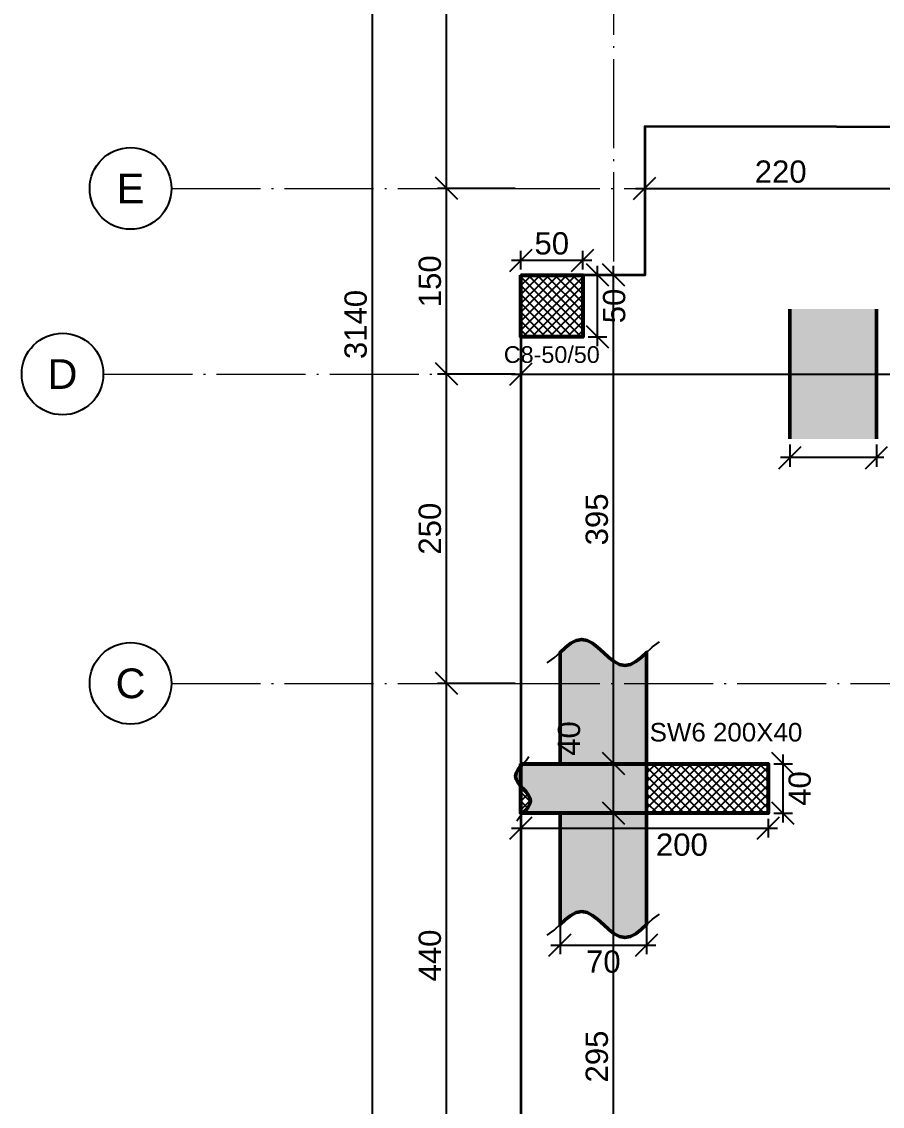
# Model space of a CAD drawing. Header units: millimetres. Extents: x -404 to 6018, y -5139 to 7890.
# Drawn here: x -404 to 292, y 5328 to 6205 of the extents above; entities that cross this region are included whole.
import ezdxf
from ezdxf.enums import TextEntityAlignment as Align

# ---------------------------------------------------------------- set-up
doc = ezdxf.new("R2010")
doc.units = ezdxf.units.MM
doc.linetypes.add('ZWCAD_ISO04W100', pattern=[30.5, 24, -3, 0.5, -3])
for name, color, linetype, lineweight in [('AXIS LINES', 255, 'ZWCAD_ISO04W100', 13), ('COLUMN', 140, 'Continuous', 53), ('SLAB', 3, 'Continuous', 35), ('WALL', 10, 'Continuous', 53)]:
    doc.layers.add(name, color=color, linetype=linetype, lineweight=lineweight)
for name, color, linetype in [('FW_AXIS', 7, 'Continuous'), ('FW_COLUMN_HATCH', 8, 'Continuous'), ('FW_DIM', 7, 'Continuous'), ('FW_SLAB_SECTION', 8, 'Continuous'), ('FW_TEXT', 7, 'Continuous'), ('FW_WALL_HATCH', 8, 'Continuous'), ('FW_WALL_SECTION', 8, 'Continuous')]:
    doc.layers.add(name, color=color, linetype=linetype)
doc.styles.add('REBAR_TXT', font='arial.ttf')
doc.styles.get("Standard").update_dxf_attribs({"font": 'arial.ttf'})
doc.dimstyles.new('FW_DIM', dxfattribs={"dimtxt": 18, "dimasz": 9, "dimexe": 7.5, "dimexo": 4.5, "dimgap": 4.5, "dimtad": 1, "dimdec": 0, "dimtxsty": 'Standard', "dimtsz": 9, "dimcen": 2.5, "dimdle": 7.5, "dimclrd": 256, "dimclre": 256, "dimclrt": 7, "dimazin": 3, "dimtfac": 1, "dimtmove": 2, "dimatfit": 3})

# ---------------------------------------------------------------- blocks, each defined once
blk = doc.blocks.new('_Oblique')
at = {"color": 0, "linetype": 'ByBlock', "lineweight": -2}
blk.add_line((-0.5, -0.5), (0.5, 0.5), dxfattribs=at)
blk = doc.blocks.new('*D2')
for p, q in [((31.67, 5560.61), (31.67, 5451.11)), ((101.67, 5560.61), (101.67, 5451.11)), ((24.17, 5458.61), (109.17, 5458.61))]:
    blk.add_line(p, q)
at = {"layer": 'Defpoints'}
for p in [(31.67, 5565.11), (101.67, 5565.11), (31.67, 5458.61)]:
    blk.add_point(p, dxfattribs=at)
at = {"layer": 'FW_DIM', "xscale": 18, "yscale": 18}
for p in [(31.67, 5458.61), (101.67, 5458.61)]:
    blk.add_blockref('_OBLIQUE', p, dxfattribs=at)
at = {"layer": 'FW_DIM', "color": 7, "insert": (66.67, 5445.11), "char_height": 18, "attachment_point": 5}
blk.add_mtext('70', dxfattribs=at)
blk = doc.blocks.new('*D23')
for p, q in [((217.5, 5863.11), (217.5, 5845.11)), ((287.5, 5863.11), (287.5, 5845.11)), ((293.5, 5852.61), (210, 5852.61))]:
    blk.add_line(p, q)
at = {"layer": 'Defpoints'}
for p in [(217.5, 5867.61), (287.5, 5867.61), (217.5, 5852.61)]:
    blk.add_point(p, dxfattribs=at)
at = {"layer": 'FW_DIM', "xscale": 18, "yscale": 18}
for p in [(217.5, 5852.61), (287.5, 5852.61)]:
    blk.add_blockref('_OBLIQUE', p, dxfattribs=at)
at = {"layer": 'FW_DIM', "color": 7, "insert": (311.5, 5864.61), "char_height": 18, "attachment_point": 5}
blk.add_mtext('70', dxfattribs=at)
blk = doc.blocks.new('*D44')
for p, q in [((212, 5557.61), (212, 5612.61)), ((204.5, 5605.11), (219.5, 5605.11)), ((204.5, 5565.11), (219.5, 5565.11))]:
    blk.add_line(p, q)
at = {"layer": 'Defpoints'}
for p in [(200, 5605.11), (200, 5565.11), (212, 5565.11)]:
    blk.add_point(p, dxfattribs=at)
at = {"layer": 'FW_DIM', "xscale": 18, "yscale": 18, "rotation": 90}
for p in [(212, 5605.11), (212, 5565.11)]:
    blk.add_blockref('_OBLIQUE', p, dxfattribs=at)
at = {"layer": 'FW_DIM', "color": 7, "insert": (225.5, 5585.11), "char_height": 18, "attachment_point": 5, "rotation": 90}
blk.add_mtext('40', dxfattribs=at)
blk = doc.blocks.new('*D45')
for p, q in [((0, 5560.61), (0, 5545.61)), ((200, 5560.61), (200, 5545.61)), ((-7.5, 5553.11), (207.5, 5553.11))]:
    blk.add_line(p, q)
at = {"layer": 'Defpoints'}
for p in [(0, 5565.11), (200, 5565.11), (0, 5553.11)]:
    blk.add_point(p, dxfattribs=at)
at = {"layer": 'FW_DIM', "xscale": 18, "yscale": 18}
for p in [(0, 5553.11), (200, 5553.11)]:
    blk.add_blockref('_OBLIQUE', p, dxfattribs=at)
at = {"layer": 'FW_DIM', "color": 7, "insert": (130.16, 5539.61), "char_height": 18, "attachment_point": 5}
blk.add_mtext('200', dxfattribs=at)
blk = doc.blocks.new('*D112')
for p, q in [((0, 6004.61), (0, 6019.61)), ((50, 6004.61), (50, 6019.61)), ((-7.5, 6012.11), (57.5, 6012.11))]:
    blk.add_line(p, q)
at = {"layer": 'Defpoints'}
for p in [(0, 6012.11), (0, 6000.11), (50, 6000.11)]:
    blk.add_point(p, dxfattribs=at)
at = {"layer": 'FW_DIM', "xscale": 18, "yscale": 18}
for p in [(0, 6012.11), (50, 6012.11)]:
    blk.add_blockref('_OBLIQUE', p, dxfattribs=at)
at = {"layer": 'FW_DIM', "color": 7, "insert": (25, 6025.61), "char_height": 18, "attachment_point": 5}
blk.add_mtext('50', dxfattribs=at)
blk = doc.blocks.new('*D113')
for p, q in [((62, 5942.61), (62, 6007.61)), ((54.5, 6000.11), (69.5, 6000.11)), ((54.5, 5950.11), (69.5, 5950.11))]:
    blk.add_line(p, q)
at = {"layer": 'Defpoints'}
for p in [(50, 6000.11), (50, 5950.11), (62, 5950.11)]:
    blk.add_point(p, dxfattribs=at)
at = {"layer": 'FW_DIM', "xscale": 18, "yscale": 18, "rotation": 90}
for p in [(62, 6000.11), (62, 5950.11)]:
    blk.add_blockref('_OBLIQUE', p, dxfattribs=at)
at = {"layer": 'FW_DIM', "color": 7, "insert": (75.5, 5975.11), "char_height": 18, "attachment_point": 5, "rotation": 90}
blk.add_mtext('50', dxfattribs=at)
blk = doc.blocks.new('*D131')
for p, q in [((0, 5924.61), (0, 5927.61)), ((644.9, 5924.61), (644.9, 5927.61)), ((-7.5, 5920.11), (652.4, 5920.11))]:
    blk.add_line(p, q)
at = {"layer": 'Defpoints'}
for p in [(0, 5920.11), (0, 5920.11), (644.9, 5920.11)]:
    blk.add_point(p, dxfattribs=at)
at = {"layer": 'FW_DIM', "xscale": 18, "yscale": 18}
for p in [(0, 5920.11), (644.9, 5920.11)]:
    blk.add_blockref('_OBLIQUE', p, dxfattribs=at)
at = {"layer": 'FW_DIM', "color": 7, "insert": (322.45, 5933.61), "char_height": 18, "attachment_point": 5}
blk.add_mtext('645', dxfattribs=at)
blk = doc.blocks.new('*D138')
for p, q in [((100.1, 6074.61), (100.1, 6077.61)), ((320, 6074.61), (320, 6077.61)), ((92.6, 6070.11), (327.5, 6070.11))]:
    blk.add_line(p, q)
at = {"layer": 'Defpoints'}
for p in [(100.1, 6070.11), (100.1, 6070.11), (320, 6070.11)]:
    blk.add_point(p, dxfattribs=at)
at = {"layer": 'FW_DIM', "xscale": 18, "yscale": 18}
for p in [(100.1, 6070.11), (320, 6070.11)]:
    blk.add_blockref('_OBLIQUE', p, dxfattribs=at)
at = {"layer": 'FW_DIM', "color": 7, "insert": (210.05, 6083.61), "char_height": 18, "attachment_point": 5}
blk.add_mtext('220', dxfattribs=at)
blk = doc.blocks.new('*D169')
for p, q in [((75, 5262.61), (75, 5572.61)), ((70.5, 5565.11), (67.5, 5565.11)), ((70.5, 5270.11), (67.5, 5270.11))]:
    blk.add_line(p, q)
at = {"layer": 'Defpoints'}
for p in [(75, 5565.11), (75, 5270.11), (75, 5270.11)]:
    blk.add_point(p, dxfattribs=at)
at = {"layer": 'FW_DIM', "xscale": 18, "yscale": 18, "rotation": 90}
for p in [(75, 5565.11), (75, 5270.11)]:
    blk.add_blockref('_OBLIQUE', p, dxfattribs=at)
at = {"layer": 'FW_DIM', "color": 7, "insert": (61.5, 5368.45), "char_height": 18, "attachment_point": 5, "rotation": 90}
blk.add_mtext('295', dxfattribs=at)
blk = doc.blocks.new('*D170')
for p, q in [((75, 5557.61), (75, 5612.61)), ((70.5, 5605.11), (67.5, 5605.11)), ((70.5, 5565.11), (67.5, 5565.11))]:
    blk.add_line(p, q)
at = {"layer": 'Defpoints'}
for p in [(75, 5605.11), (75, 5565.11), (75, 5565.11)]:
    blk.add_point(p, dxfattribs=at)
at = {"layer": 'FW_DIM', "xscale": 18, "yscale": 18, "rotation": 90}
for p in [(75, 5605.11), (75, 5565.11)]:
    blk.add_blockref('_OBLIQUE', p, dxfattribs=at)
at = {"layer": 'FW_DIM', "color": 7, "insert": (39, 5625.51), "char_height": 18, "attachment_point": 5, "rotation": 90}
blk.add_mtext('40', dxfattribs=at)
blk = doc.blocks.new('*D171')
for p, q in [((75, 5597.61), (75, 6007.61)), ((70.5, 6000.11), (67.5, 6000.11)), ((70.5, 5605.11), (67.5, 5605.11))]:
    blk.add_line(p, q)
at = {"layer": 'Defpoints'}
for p in [(75, 6000.11), (75, 5605.11), (75, 5605.11)]:
    blk.add_point(p, dxfattribs=at)
at = {"layer": 'FW_DIM', "xscale": 18, "yscale": 18, "rotation": 90}
for p in [(75, 6000.11), (75, 5605.11)]:
    blk.add_blockref('_OBLIQUE', p, dxfattribs=at)
at = {"layer": 'FW_DIM', "color": 7, "insert": (61.5, 5802.61), "char_height": 18, "attachment_point": 5, "rotation": 90}
blk.add_mtext('395', dxfattribs=at)
blk = doc.blocks.new('*D225')
for p, q in [((-60, 5222.61), (-60, 5677.61)), ((-4.5, 5670.11), (-67.5, 5670.11)), ((-4.5, 5230.11), (-67.5, 5230.11))]:
    blk.add_line(p, q)
at = {"layer": 'Defpoints'}
for p in [(0, 5670.11), (-60, 5230.11), (0, 5230.11)]:
    blk.add_point(p, dxfattribs=at)
at = {"layer": 'FW_DIM', "xscale": 18, "yscale": 18, "rotation": 90}
for p in [(-60, 5670.11), (-60, 5230.11)]:
    blk.add_blockref('_OBLIQUE', p, dxfattribs=at)
at = {"layer": 'FW_DIM', "color": 7, "insert": (-73.5, 5450.11), "char_height": 18, "attachment_point": 5, "rotation": 90}
blk.add_mtext('440', dxfattribs=at)
blk = doc.blocks.new('*D226')
for p, q in [((-60, 5662.61), (-60, 5927.61)), ((-4.5, 5920.11), (-67.5, 5920.11)), ((-4.5, 5670.11), (-67.5, 5670.11))]:
    blk.add_line(p, q)
at = {"layer": 'Defpoints'}
for p in [(0, 5920.11), (-60, 5670.11), (0, 5670.11)]:
    blk.add_point(p, dxfattribs=at)
at = {"layer": 'FW_DIM', "xscale": 18, "yscale": 18, "rotation": 90}
for p in [(-60, 5920.11), (-60, 5670.11)]:
    blk.add_blockref('_OBLIQUE', p, dxfattribs=at)
at = {"layer": 'FW_DIM', "color": 7, "insert": (-73.5, 5795.11), "char_height": 18, "attachment_point": 5, "rotation": 90}
blk.add_mtext('250', dxfattribs=at)
blk = doc.blocks.new('*D227')
for p, q in [((-60, 5912.61), (-60, 6077.61)), ((-4.5, 6070.11), (-67.5, 6070.11)), ((-4.5, 5920.11), (-67.5, 5920.11))]:
    blk.add_line(p, q)
at = {"layer": 'Defpoints'}
for p in [(0, 6070.11), (-60, 5920.11), (0, 5920.11)]:
    blk.add_point(p, dxfattribs=at)
at = {"layer": 'FW_DIM', "xscale": 18, "yscale": 18, "rotation": 90}
for p in [(-60, 6070.11), (-60, 5920.11)]:
    blk.add_blockref('_OBLIQUE', p, dxfattribs=at)
at = {"layer": 'FW_DIM', "color": 7, "insert": (-73.5, 5995.11), "char_height": 18, "attachment_point": 5, "rotation": 90}
blk.add_mtext('150', dxfattribs=at)
blk = doc.blocks.new('*D228')
for p, q in [((-60, 6062.61), (-60, 6557.61)), ((-4.5, 6550.11), (-67.5, 6550.11)), ((-4.5, 6070.11), (-67.5, 6070.11))]:
    blk.add_line(p, q)
at = {"layer": 'Defpoints'}
for p in [(0, 6550.11), (-60, 6070.11), (0, 6070.11)]:
    blk.add_point(p, dxfattribs=at)
at = {"layer": 'FW_DIM', "xscale": 18, "yscale": 18, "rotation": 90}
for p in [(-60, 6550.11), (-60, 6070.11)]:
    blk.add_blockref('_OBLIQUE', p, dxfattribs=at)
at = {"layer": 'FW_DIM', "color": 7, "insert": (-73.5, 6310.11), "char_height": 18, "attachment_point": 5, "rotation": 90}
blk.add_mtext('480', dxfattribs=at)
blk = doc.blocks.new('*D241')
for p, q in [((-120, 4382.61), (-120, 7537.71)), ((-4.5, 7530.21), (-127.5, 7530.21)), ((-4.5, 4390.11), (-127.5, 4390.11))]:
    blk.add_line(p, q)
at = {"layer": 'Defpoints'}
for p in [(0, 7530.21), (-120, 4390.11), (0, 4390.11)]:
    blk.add_point(p, dxfattribs=at)
at = {"layer": 'FW_DIM', "xscale": 18, "yscale": 18, "rotation": 90}
for p in [(-120, 7530.21), (-120, 4390.11)]:
    blk.add_blockref('_OBLIQUE', p, dxfattribs=at)
at = {"layer": 'FW_DIM', "color": 7, "insert": (-133.5, 5960.16), "char_height": 18, "attachment_point": 5, "rotation": 90}
blk.add_mtext('3140', dxfattribs=at)

msp = doc.modelspace()

# ---------------------------------------------------------------- hatches: boundary and pattern name
at = {"layer": 'FW_COLUMN_HATCH'}
h = msp.add_hatch(dxfattribs=at)
h.set_pattern_fill('ANSI37', scale=1.6)
h.paths.add_polyline_path([(0, 6000.11), (50, 6000.11), (50, 5950.11), (0, 5950.11), (0, 6000.11)])
at = {"layer": 'FW_SLAB_SECTION'}
h = msp.add_hatch(color=8, dxfattribs=at)
h.dxf.hatch_style = 1
h.paths.add_polyline_path([(287.5, 5867.61), (287.5, 5972.61), (217.5, 5972.61), (217.5, 5867.61), (287.5, 5867.61)])
at = {"layer": 'FW_WALL_HATCH'}
h = msp.add_hatch(dxfattribs=at)
h.set_pattern_fill('ANSI37', scale=1.6)
h.paths.add_polyline_path([(1.67, 5605.11), (0, 5603.3), (0, 5605.11), (1.67, 5605.11)])
h = msp.add_hatch(dxfattribs=at)
h.set_pattern_fill('ANSI37', scale=1.6)
h.paths.add_polyline_path([(200, 5605.11), (200, 5565.11), (101.67, 5565.11), (101.67, 5605.11), (200, 5605.11)])
h = msp.add_hatch(dxfattribs=at)
h.set_pattern_fill('ANSI37', scale=1.6)
h.paths.add_polyline_path([(0, 5565.11), (0, 5586.93), (1.67, 5585.11), (3.96, 5582.61), (5.91, 5580.11), (7.21, 5577.61), (7.67, 5575.11), (7.21, 5572.61), (5.91, 5570.11), (3.96, 5567.61), (1.67, 5565.11), (0, 5565.11)])
at = {"layer": 'FW_WALL_SECTION'}
h = msp.add_hatch(color=8, dxfattribs=at)
h.dxf.hatch_style = 1
h.paths.add_polyline_path([(1.67, 5565.11), (3.96, 5567.61), (5.91, 5570.11), (7.21, 5572.61), (7.67, 5575.11), (7.21, 5577.61), (5.91, 5580.11), (3.96, 5582.61), (1.67, 5585.11), (-0.63, 5587.61), (-2.58, 5590.11), (-3.88, 5592.61), (-4.33, 5595.11), (-3.88, 5597.61), (-2.58, 5600.11), (-0.63, 5602.61), (1.67, 5605.11), (31.67, 5605.11), (31.67, 5695.11), (36.04, 5699.13), (40.42, 5702.54), (44.79, 5704.81), (49.17, 5705.61), (53.54, 5704.81), (57.92, 5702.54), (62.29, 5699.13), (66.67, 5695.11), (71.04, 5691.09), (75.42, 5687.69), (79.79, 5685.41), (84.17, 5684.61), (88.54, 5685.41), (92.92, 5687.69), (97.29, 5691.09), (101.67, 5695.11), (101.67, 5605.11), (101.67, 5565.11), (101.67, 5475.11), (97.29, 5471.09), (92.92, 5467.69), (88.54, 5465.41), (84.17, 5464.61), (79.79, 5465.41), (75.42, 5467.69), (71.04, 5471.09), (66.67, 5475.11), (62.29, 5479.13), (57.92, 5482.54), (53.54, 5484.81), (49.17, 5485.61), (44.79, 5484.81), (40.42, 5482.54), (36.04, 5479.13), (31.67, 5475.11), (31.67, 5565.11), (1.67, 5565.11)])

# ---------------------------------------------------------------- linework, layer by layer
at = {"layer": 'AXIS LINES', "color": 0, "ltscale": 3}
for points in [[(75, 7730.16), (75, 4190.04)], [(-282.57, 6070.11), (2132.41, 6070.11)], [(-337.57, 5920.11), (2077.41, 5920.11)], [(-282.57, 5670.11), (2132.41, 5670.11)]]:
    msp.add_lwpolyline(points, dxfattribs=at)
at = {"layer": 'COLUMN', "ltscale": 0.08}
msp.add_lwpolyline([(0, 6000.11), (50, 6000.11), (50, 5950.11), (0, 5950.11), (0, 6000.11)], dxfattribs=at)
at = {"layer": 'FW_AXIS'}
for centre in [(-315.57, 6070.11), (-370.57, 5920.11), (-315.57, 5670.11)]:
    msp.add_circle(centre, 33, dxfattribs=at)
at = {"layer": 'FW_SLAB_SECTION', "color": 7, "lineweight": 50}
for p, q in [((217.5, 5867.61), (217.5, 5972.61)), ((287.5, 5867.61), (287.5, 5972.61))]:
    msp.add_line(p, q, dxfattribs=at)
at = {"layer": 'FW_WALL_SECTION', "lineweight": 50}
msp.add_lwpolyline([(1.67, 5565.11), (3.96, 5567.61), (5.91, 5570.11), (7.21, 5572.61), (7.67, 5575.11), (7.21, 5577.61), (5.91, 5580.11), (3.96, 5582.61), (1.67, 5585.11), (-0.63, 5587.61), (-2.58, 5590.11), (-3.88, 5592.61), (-4.33, 5595.11), (-3.88, 5597.61), (-2.58, 5600.11), (-0.63, 5602.61), (1.67, 5605.11), (31.67, 5605.11), (31.67, 5695.11), (36.04, 5699.13), (40.42, 5702.54), (44.79, 5704.81), (49.17, 5705.61), (53.54, 5704.81), (57.92, 5702.54), (62.29, 5699.13), (66.67, 5695.11), (71.04, 5691.09), (75.42, 5687.69), (79.79, 5685.41), (84.17, 5684.61), (88.54, 5685.41), (92.92, 5687.69), (97.29, 5691.09), (101.67, 5695.11), (101.67, 5605.11), (101.67, 5565.11), (101.67, 5475.11), (97.29, 5471.09), (92.92, 5467.69), (88.54, 5465.41), (84.17, 5464.61), (79.79, 5465.41), (75.42, 5467.69), (71.04, 5471.09), (66.67, 5475.11), (62.29, 5479.13), (57.92, 5482.54), (53.54, 5484.81), (49.17, 5485.61), (44.79, 5484.81), (40.42, 5482.54), (36.04, 5479.13), (31.67, 5475.11), (31.67, 5565.11), (1.67, 5565.11)], close=True, dxfattribs=at)
at = {"layer": 'FW_WALL_SECTION', "lineweight": 25}
for points in [[(21.17, 5686.62), (26.85, 5690.72), (32.54, 5695.94), (38.23, 5700.95), (43.92, 5704.47), (49.6, 5705.6), (55.29, 5704.06), (60.98, 5700.24), (66.67, 5695.11), (72.35, 5689.98), (78.04, 5686.16), (83.73, 5684.62), (89.42, 5685.76), (95.1, 5689.28), (100.79, 5694.29), (106.48, 5699.51), (112.17, 5703.61)], [(-3.19, 5559.11), (-0.85, 5562.36), (2.14, 5565.61), (5, 5568.86), (7.01, 5572.11), (7.66, 5575.36), (6.78, 5578.61), (4.6, 5581.86), (1.67, 5585.11), (-1.27, 5588.36), (-3.45, 5591.61), (-4.33, 5594.86), (-3.68, 5598.11), (-1.67, 5601.36), (1.2, 5604.61), (4.18, 5607.86), (6.52, 5611.11)], [(21.17, 5466.62), (26.85, 5470.72), (32.54, 5475.94), (38.23, 5480.95), (43.92, 5484.47), (49.6, 5485.6), (55.29, 5484.06), (60.98, 5480.24), (66.67, 5475.11), (72.35, 5469.98), (78.04, 5466.16), (83.73, 5464.62), (89.42, 5465.76), (95.1, 5469.28), (100.79, 5474.29), (106.48, 5479.51), (112.17, 5483.61)]]:
    msp.add_lwpolyline(points, dxfattribs=at)
at = {"layer": 'SLAB', "ltscale": 0.08}
msp.add_lwpolyline([(644.9, 6540.11), (644.9, 6080.11), (565.05, 6080.11), (565.1, 6119.49), (100.1, 6120.11), (100.1, 6000.11), (0, 6000.11), (0, 5270.11), (0, 5220.11), (60, 5220.11), (60, 4390.11), (760.1, 4390.11), (760.1, 4590.11), (910, 4590.11), (910, 4390.21), (1610, 4390.21)], dxfattribs=at)
at = {"layer": 'WALL', "ltscale": 0.08}
msp.add_lwpolyline([(0, 5605.11), (200, 5605.11), (200, 5565.11), (0, 5565.11)], close=True, dxfattribs=at)

# ---------------------------------------------------------------- texts
at = {"layer": 'FW_AXIS', "color": 7, "style": 'REBAR_TXT'}
for s, p in [('E', (-315.57, 6070.11)), ('D', (-370.57, 5920.11)), ('C', (-315.57, 5670.11))]:
    msp.add_text(s, height=24, dxfattribs=at).set_placement(p, align=Align.MIDDLE_CENTER)
at = {"layer": 'FW_TEXT', "color": 7, "style": 'REBAR_TXT'}
msp.add_text('C8-50/50', height=13.5, dxfattribs=at).set_placement((25, 5942.61), align=Align.TOP_CENTER)
msp.add_text('SW6 200X40', height=15, dxfattribs=at).set_placement((165.83, 5618.61), align=Align.BOTTOM_CENTER)

# ---------------------------------------------------------------- dimensions: what is measured, and where the dimension line sits
at = {"layer": 'FW_DIM'}
for base, p1, p2, picture, middle in [((-120, 4390.11), (0, 4390.11), (0, 7530.21), '*D241', (-133.5, 5960.16)), ((-60, 6070.11), (0, 6070.11), (0, 6550.11), '*D228', (-73.5, 6310.11)), ((-60, 5920.11), (0, 5920.11), (0, 6070.11), '*D227', (-73.5, 5995.11)), ((-60, 5670.11), (0, 5670.11), (0, 5920.11), '*D226', (-73.5, 5795.11)), ((-60, 5230.11), (0, 5230.11), (0, 5670.11), '*D225', (-73.5, 5450.11))]:
    dim = msp.add_linear_dim(base=base, p1=p1, p2=p2, angle=90, dimstyle='FW_DIM', dxfattribs=at)
    dim.commit()
    dim.dimension.update_dxf_attribs({"geometry": picture, "text_midpoint": middle})
for base, p1, p2, text, picture, middle in [((100.1, 6070.11), (100.1, 6070.11), (320, 6070.11), '220', '*D138', (210.05, 6083.61)), ((0, 6012.11), (0, 6000.11), (50, 6000.11), '50', '*D112', (25, 6025.61)), ((0, 5920.11), (0, 5920.11), (644.9, 5920.11), '645', '*D131', (322.45, 5933.61)), ((217.5, 5852.61), (217.5, 5867.61), (287.5, 5867.61), '70', '*D23', (311.5, 5864.61)), ((0, 5553.11), (0, 5565.11), (200, 5565.11), '200', '*D45', (130.16, 5539.61)), ((31.67, 5458.61), (31.67, 5565.11), (101.67, 5565.11), '70', '*D2', (66.67, 5445.11))]:
    dim = msp.add_linear_dim(base=base, p1=p1, p2=p2, text=text, dimstyle='FW_DIM', override={"dimtmove": 2}, dxfattribs=at)
    dim.commit()
    dim.dimension.update_dxf_attribs({"geometry": picture, "text_midpoint": middle, "dimtype": 160})
for base, p1, p2, text, picture, middle in [((75, 5605.11), (75, 5605.11), (75, 6000.11), '395', '*D171', (61.5, 5802.61)), ((62, 5950.11), (50, 5950.11), (50, 6000.11), '50', '*D113', (75.5, 5975.11)), ((75, 5565.11), (75, 5565.11), (75, 5605.11), '40', '*D170', (39, 5625.51)), ((212, 5565.11), (200, 5565.11), (200, 5605.11), '40', '*D44', (225.5, 5585.11)), ((75, 5270.11), (75, 5270.11), (75, 5565.11), '295', '*D169', (61.5, 5368.45))]:
    dim = msp.add_linear_dim(base=base, p1=p1, p2=p2, angle=90, text=text, dimstyle='FW_DIM', override={"dimtmove": 2}, dxfattribs=at)
    dim.commit()
    dim.dimension.update_dxf_attribs({"geometry": picture, "text_midpoint": middle, "dimtype": 160})

doc.saveas('drawing.dxf')
